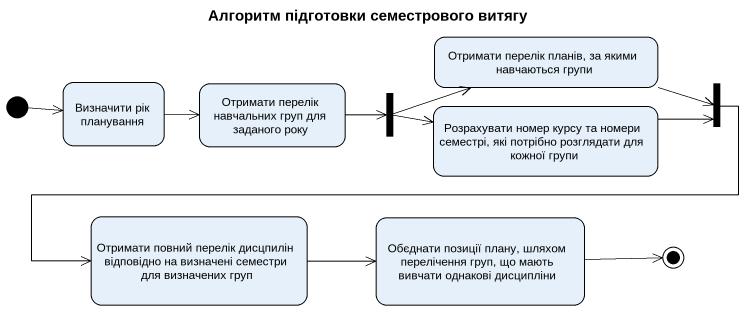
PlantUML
@startuml
title Алгоритм підготовки семестрового витягу
hide empty description
state "Отримати перелік планів, за якими навчаються групи" as Отримати_перелік_планів_за
state "Визначити рік планування" as Визначити_рік_планування
state "Отримати перелік навчальних груп для заданого року" as Отримати_перелік_навчальних
state fork1 <<join>>
state fork2 <<fork>>
state "Розрахувати номер курсу та номери семестрі, які потрібно розглядати для кожної групи" as Розрахувати_номер_курсу_та
state "Отримати повний перелік дисцпилін відповідно на визначені семестри для визначених груп" as Отримати_повний_перелік
state "Обєднати позиції плану, шляхом перелічення груп, що мають вивчати однакові дисципліни" as Обєднати_позиції_плану
[*] -right-> Визначити_рік_планування
Отримати_перелік_планів_за -right-> fork1
Визначити_рік_планування -right-> Отримати_перелік_навчальних
Отримати_перелік_навчальних -right-> fork2
fork1 -left-> Отримати_повний_перелік
fork2 -right-> Отримати_перелік_планів_за
fork2 -right-> Розрахувати_номер_курсу_та
Розрахувати_номер_курсу_та -right-> fork1
Отримати_повний_перелік -right-> Обєднати_позиції_плану
Обєднати_позиції_плану -right-> [*]
@enduml
